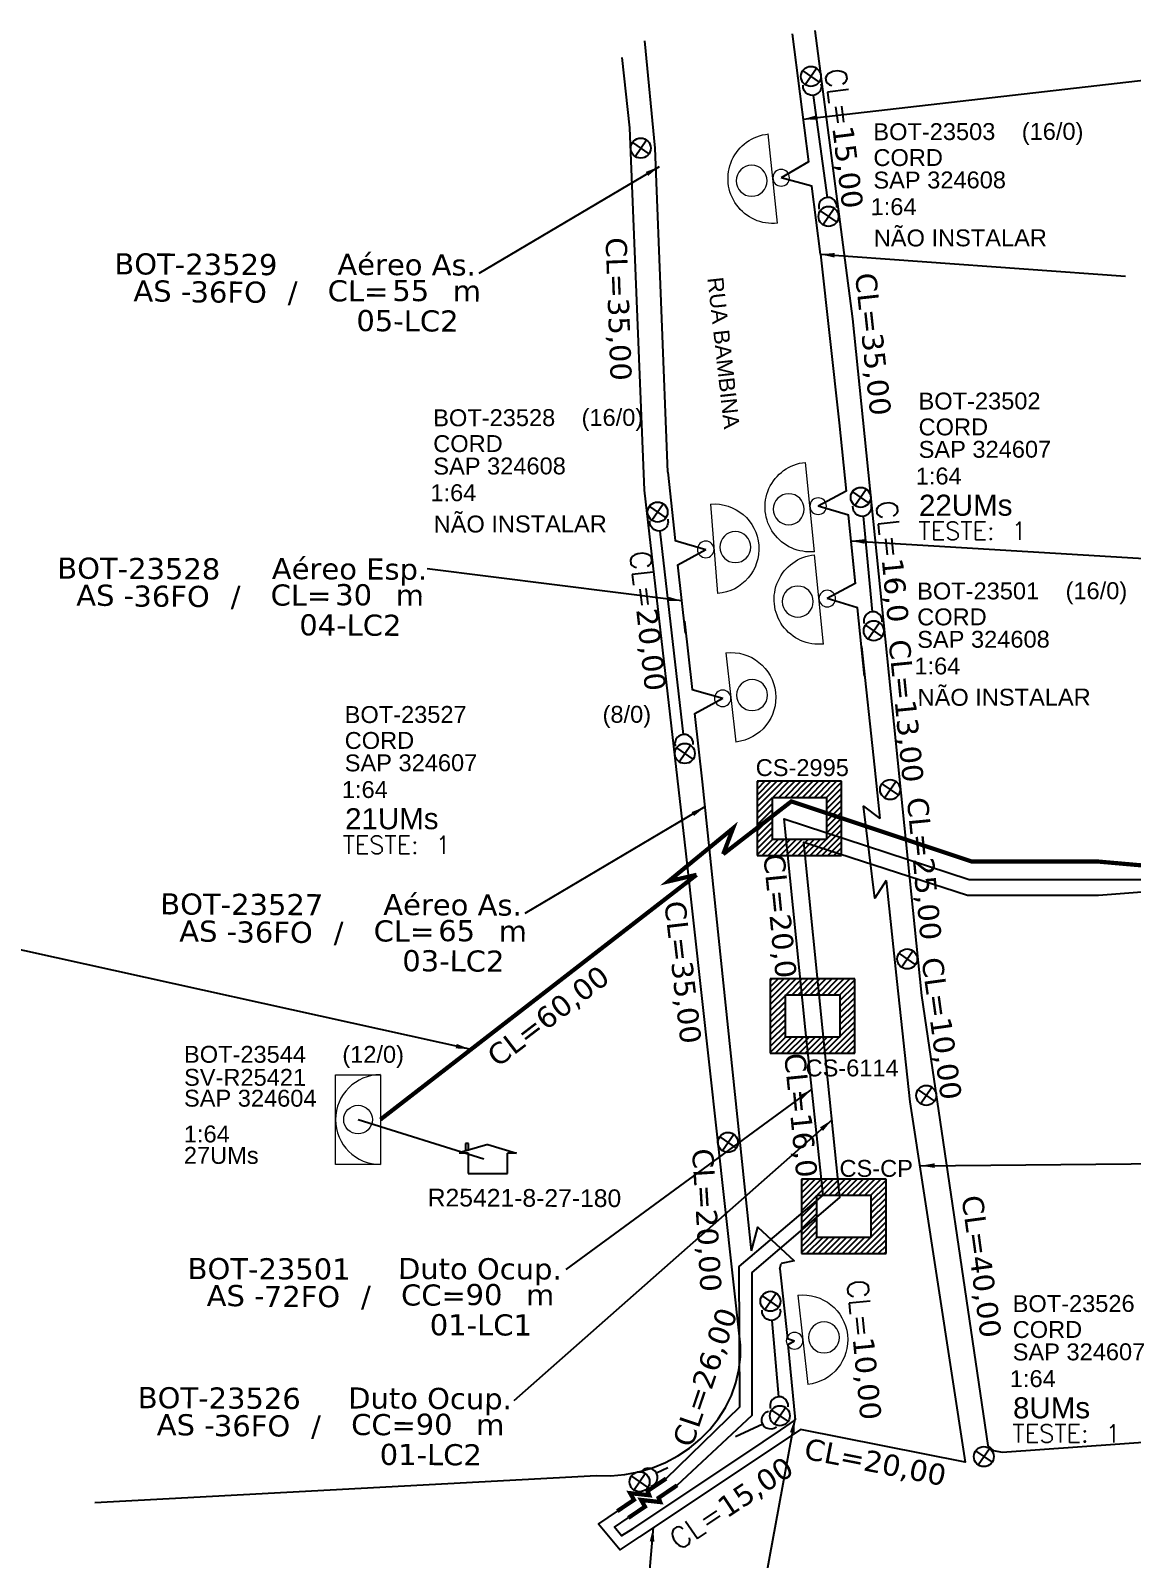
# Model space of a CAD drawing. Extents: x -89 to 749, y 705 to 1299.
# Drawn here: x 55 to 211.4, y 843.2 to 1060.1 of the extents above; entities that cross this region are included whole.
import ezdxf
from ezdxf.enums import TextEntityAlignment as Align

# ---------------------------------------------------------------- set-up
doc = ezdxf.new("R2010")
doc.units = 0
for name, color, linetype in [('10.1-Caixas Subterrâneas', 5, 'Continuous'), ('CAP a instalar', 1, 'Continuous'), ('celulas gpon', 7, 'Continuous'), ('label_cabos', 7, 'Continuous'), ('Postes Existentes NA', 1, 'Continuous'), ('QUADRA', 7, 'Continuous'), ('Subida Lateral', 5, 'Continuous'), ('Surveys Casinhas', 7, 'Continuous'), ('surveys legendas', 7, 'Continuous')]:
    doc.layers.add(name, color=color, linetype=linetype)
for name, color, linetype, lineweight in [("20.0-LEGENDA DOS CDO'S", 1, 'Continuous', 0), ('20.1-CDO_INTERIOR', 1, 'Continuous', 0), ('20.2-CDO_POSTE', 1, 'Continuous', 5), ('20.6-CORDOALHA_SUPORTE', 7, 'Continuous', 25), ('Segmento Logradouro Texto', 7, 'Continuous', 0)]:
    doc.layers.add(name, color=color, linetype=linetype, lineweight=lineweight)
doc.styles.add('ARIAL', font='arial.ttf')
doc.styles.add('DIGICADE', font='arial.ttf')
doc.styles.add('ROMANS', font='romans')
doc.styles.add('siredit', font='verdana.ttf')
doc.linetypes.add('FENCELINE1', pattern='A,0.25,-0.1,[133,ltypeshp.shx,S=0.1,R=0,X=-0.1,Y=0],-0.1,1', length=1.45)
doc.dimstyles.new('CC', dxfattribs={"dimtxt": 1, "dimasz": 2, "dimexe": 0.18, "dimexo": 0.0625, "dimgap": 0.09, "dimtad": 0, "dimdec": 0, "dimrnd": 1, "dimzin": 0, "dimdsep": 46, "dimtxsty": 'siredit', "dimblk": 'NONE', "dimcen": 0, "dimse1": 1, "dimse2": 1, "dimsd1": 1, "dimsd2": 1, "dimclrt": 7, "dimadec": 0, "dimazin": 0, "dimtfac": 1, "dimtdec": 0, "dimtofl": 0, "dimtmove": 0, "dimatfit": 3, "dimfxl": 0, "dimtolj": 1, "dimtzin": 0, "dimarcsym": 0})

# ---------------------------------------------------------------- blocks, each defined once
blk = doc.blocks.new('Inst CORD BENZINAL 4.55MM 3F (sem recursos)')
at = {"layer": '20.6-CORDOALHA_SUPORTE', "color": 0, "lineweight": 0, "style": 'ROMANS'}
blk.add_attdef('LANCE', text='', height=1, dxfattribs=at).set_placement((-0.538, -2.215), align=Align.RIGHT)
at = {"layer": '20.6-CORDOALHA_SUPORTE', "color": 0, "style": 'siredit'}
blk.add_attdef('QTDE', (-0.538, -2.215), '', height=1, rotation=359.69001, dxfattribs=at)
at = {"layer": '20.6-CORDOALHA_SUPORTE', "color": 0, "lineweight": 0, "style": 'ROMANS'}
for tag, p, flags in [('FATOR', (-5.196, -4.442), 3), ('ID_ATIVIDADE', (-5.201, -6.669), 3), ('FID', (-5.201, -8.896), 1)]:
    blk.add_attdef(tag, p, '', height=1, dxfattribs=dict(at, flags=flags))
blk = doc.blocks.new('*X58')
at = {"color": 0, "linetype": 'Continuous'}
for p, q in [((-1.25, 0.34099), (-0.49099, 1.1)), ((-1.25, 0.517767), (-0.667767, 1.1)), ((-1.25, 0.694544), (-0.844544, 1.1)), ((-1.25, 0.87132), (-1.02132, 1.1)), ((-1.25, 1.048097), (-1.198097, 1.1)), ((-0.789214, 0.625), (-0.314214, 1.1)), ((-0.612437, 0.625), (-0.137437, 1.1)), ((-0.43566, 0.625), (0.03934, 1.1)), ((-0.258883, 0.625), (0.216117, 1.1)), ((-0.082107, 0.625), (0.392893, 1.1)), ((0.09467, 0.625), (0.56967, 1.1)), ((0.271447, 0.625), (0.746447, 1.1)), ((0.448223, 0.625), (0.923223, 1.1)), ((0.625, 0.625), (1.1, 1.1)), ((0.801777, 0.625), (1.25, 1.073223)), ((-1.25, 0.164214), (-0.8035, 0.610714)), ((0.8035, 0.449947), (1.25, 0.896447)), ((0.8035, 0.27317), (1.25, 0.71967)), ((0.8035, 0.096393), (1.25, 0.542893)), ((-1.25, -0.012563), (-0.8035, 0.433937)), ((-1.25, -0.18934), (-0.8035, 0.25716)), ((-1.25, -0.366117), (-0.8035, 0.080383)), ((0.8035, -0.080383), (1.25, 0.366117)), ((0.8035, -0.25716), (1.25, 0.18934)), ((0.8035, -0.433937), (1.25, 0.012563)), ((-1.25, -0.542893), (-0.8035, -0.096393)), ((-1.25, -0.71967), (-0.8035, -0.27317)), ((-1.25, -0.896447), (-0.8035, -0.449947)), ((0.49099, -1.1), (1.25, -0.34099)), ((0.8035, -0.610714), (1.25, -0.164214)), ((-1.25, -1.073223), (-0.801777, -0.625)), ((-1.1, -1.1), (-0.625, -0.625)), ((-0.923223, -1.1), (-0.448223, -0.625)), ((-0.746447, -1.1), (-0.271447, -0.625)), ((-0.56967, -1.1), (-0.09467, -0.625)), ((-0.392893, -1.1), (0.082107, -0.625)), ((-0.216117, -1.1), (0.258883, -0.625)), ((-0.03934, -1.1), (0.43566, -0.625)), ((0.137437, -1.1), (0.612437, -0.625)), ((0.314214, -1.1), (0.789214, -0.625)), ((0.667767, -1.1), (1.25, -0.517767)), ((0.844544, -1.1), (1.25, -0.694544)), ((1.02132, -1.1), (1.25, -0.87132)), ((1.198097, -1.1), (1.25, -1.048097))]:
    blk.add_line(p, q, dxfattribs=at)
blk = doc.blocks.new('MANHOLE_MQ')
at = {"color": 0, "linetype": 'Continuous'}
for p, q in [((0.00000623, 0.00000569), (-0.00000627, 0.00000569)), ((-0.00000627, 0.00000569), (-0.00000627, -0.00000531)), ((0.00000623, -0.00000531), (0.00000623, 0.00000569)), ((-0.00000404, 0.00000331), (0.00000399, 0.00000331)), ((-0.00000404, -0.00000294), (-0.00000404, 0.00000331)), ((0.00000399, 0.00000331), (0.00000399, -0.00000294)), ((0.00000399, -0.00000294), (-0.00000404, -0.00000294)), ((0.00000399, -0.00000294), (0.00000399, -0.00000294)), ((-0.00000627, -0.00000531), (0.00000623, -0.00000531))]:
    blk.add_line(p, q, dxfattribs=at)
at = {"color": 0, "linetype": 'Continuous', "xscale": 5e-06, "yscale": 5e-06, "zscale": 1e-05}
blk.add_blockref('*X58', (-0.00000002, 0.00000019), dxfattribs=at)
blk = doc.blocks.new('*U65')
at = {"color": 0}
blk.add_line((2.145, -0.582), (-2.104, -0.684), dxfattribs=at)
for centre, radius in [((-0.004, 0.376), 0.733), ((0.03, -1.026), 0.393)]:
    blk.add_circle(centre, radius, dxfattribs=at)
blk.add_arc((0.02, -0.633), 2.125, 1.37817, 181.37817, dxfattribs=at)
blk = doc.blocks.new('Inst CDOE-8 CAIXA DIST OPT CDOE 48F_8D C_SPL OPTAP')
at = {"layer": "20.0-LEGENDA DOS CDO'S", "color": 0}
for tag, p, style, flags in [('ID_ATIVIDADE', (0.12, 6.472), 'ARIAL', 3), ('FATOR', (7.921, 6.472), 'ARIAL', 1), ('QTDE', (0.235, -0.97), 'DIGICADE', 3)]:
    blk.add_attdef(tag, p, '', height=0.8, rotation=0.11799, dxfattribs=dict(at, style=style, flags=flags))
at = {"layer": "20.0-LEGENDA DOS CDO'S", "color": 0, "style": 'ARIAL'}
for tag, p, height in [('FID', (0.12, 5.248), 0.8), ('CORDOALHA', (0.122, 4.023), 0.8), ('SAP', (0.124, 2.961), 0.8), ('1:XX', (-0.012, 1.7), 0.8), ('UMS', (0.141, 0.217), 1)]:
    blk.add_attdef(tag, p, '', height=height, rotation=0.11799, dxfattribs=at)
blk.add_attdef('FIBRAS_UTILIZADAS', text='', height=0.8, rotation=0.11799, dxfattribs=at).set_placement((13.479, 5.263), align=Align.CENTER)
blk = doc.blocks.new('Teste  FTTH')
at = {"color": 0, "lineweight": 0, "style": 'ROMANS'}
for tag, p in [('TESTE', (-2.302, -0.29)), ('QTDE', (0.212, -0.29))]:
    blk.add_attdef(tag, p, '', height=0.48, dxfattribs=at)
for tag, p, flags in [('FID', (-2.227, -1.253), 1), ('FATOR', (-2.227, -2.028), 3), ('ID_ATIVIDADE', (-2.227, -2.716), 3)]:
    blk.add_attdef(tag, p, '', height=0.48, dxfattribs=dict(at, flags=flags))
blk = doc.blocks.new('CDOE_CT_POSTE')
at = {"layer": "20.0-LEGENDA DOS CDO'S", "color": 0, "style": 'ARIAL'}
for tag, p in [('CDO_N', (0.12, 5.248)), ('CORDOALHA', (0.122, 4.023)), ('SAP', (0.124, 2.961)), ('1:XX', (0.139, 1.231)), ('UMS', (0.141, 0.217))]:
    blk.add_attdef(tag, p, '', height=0.68, rotation=0.11799, dxfattribs=at)
blk.add_attdef('FIBRAS_UTILIZADAS', text='', height=0.68, rotation=0.11799, dxfattribs=at).set_placement((7.829, 5.263), align=Align.CENTER)
blk = doc.blocks.new('Inst CB DT OCUP CFOA-SM-AS-80-TS-72')
at = {"layer": 'label_cabos', "color": 0, "style": 'siredit'}
for tag, flags, p in [('ID_ATIVIDADE', 3, (1.314, 2.672)), ('FATOR', 1, (11.56, 2.551))]:
    blk.add_attdef(tag, text='', height=1, rotation=359.69001, dxfattribs=dict(at, flags=flags)).set_placement(p, align=Align.MIDDLE_CENTER)
for tag, p in [('DESTINO_CABO', (3.131, 1.262)), ('TIPO_CABO', (13.108, 1.245)), ('TIPO_CABO', (1.762, -0.005)), ('CABO', (4.686, -0.052)), ('/', (7.714, -0.052)), ('LANCE', (10.909, 0.002)), ('UND', (15.964, 0.002)), ('FID', (13.148, -1.414))]:
    blk.add_attdef(tag, text='', height=1, rotation=359.69001, dxfattribs=at).set_placement(p, align=Align.MIDDLE_CENTER)
blk.add_attdef('QTDE', (12.429, -0.475), '', height=1, rotation=359.69001, dxfattribs=at)
blk = doc.blocks.new('_None')
blk = doc.blocks.new('Inst CB DT OCUP CFOA-SM-AS-80-TS-36')
at = {"layer": 'label_cabos', "color": 0, "style": 'siredit'}
for tag, flags, p in [('ID_ATIVIDADE', 3, (1.314, 2.672)), ('FATOR', 1, (11.56, 2.551))]:
    blk.add_attdef(tag, text='', height=1, rotation=359.69001, dxfattribs=dict(at, flags=flags)).set_placement(p, align=Align.MIDDLE_CENTER)
for tag, p in [('DESTINO_CABO', (3.131, 1.262)), ('TIPO_CABO', (13.108, 1.245)), ('TIPO_CABO', (1.762, -0.005)), ('CABO', (4.686, -0.052)), ('/', (7.714, -0.052)), ('LANCE', (10.909, 0.002)), ('UND', (15.964, 0.002)), ('FID', (13.148, -1.414))]:
    blk.add_attdef(tag, text='', height=1, rotation=359.69001, dxfattribs=at).set_placement(p, align=Align.MIDDLE_CENTER)
blk.add_attdef('QTDE', (12.429, -0.475), '', height=1, rotation=359.69001, dxfattribs=at)
blk = doc.blocks.new('Inst CB AS CFOA-SM-AS-80-TS-36')
at = {"layer": 'label_cabos', "color": 0, "style": 'siredit'}
for tag, flags, p in [('ID_ATIVIDADE', 3, (1.314, 2.672)), ('FATOR', 1, (11.56, 2.551))]:
    blk.add_attdef(tag, text='', height=1, rotation=359.69001, dxfattribs=dict(at, flags=flags)).set_placement(p, align=Align.MIDDLE_CENTER)
for tag, p in [('DESTINO_CABO', (3.131, 1.262)), ('TIPO_CABO', (13.108, 1.245)), ('TIPO_CABO', (1.762, -0.005)), ('CABO', (4.686, -0.052)), ('/', (7.714, -0.052)), ('LANCE', (10.809, 0.002)), ('UND', (15.964, 0.002)), ('FID', (13.148, -1.414))]:
    blk.add_attdef(tag, text='', height=1, rotation=359.69001, dxfattribs=at).set_placement(p, align=Align.MIDDLE_CENTER)
blk.add_attdef('QTDE', (12.429, -0.475), '', height=1, rotation=359.69001, dxfattribs=at)
blk = doc.blocks.new('Inst CB ESP CFOA-SM-AS-80-TS-36')
at = {"layer": 'label_cabos', "color": 0, "style": 'siredit'}
for tag, flags, p in [('ID_ATIVIDADE', 3, (1.314, 2.672)), ('FATOR', 1, (11.56, 2.551))]:
    blk.add_attdef(tag, text='', height=1, rotation=359.69001, dxfattribs=dict(at, flags=flags)).set_placement(p, align=Align.MIDDLE_CENTER)
for tag, p in [('DESTINO_CABO', (3.131, 1.262)), ('TIPO_CABO', (13.108, 1.245)), ('TIPO_CABO', (1.762, -0.005)), ('CABO', (4.686, -0.052)), ('/', (7.714, -0.052)), ('LANCE', (10.809, 0.002)), ('UND', (15.964, 0.002)), ('FID', (13.148, -1.414))]:
    blk.add_attdef(tag, text='', height=1, rotation=359.69001, dxfattribs=at).set_placement(p, align=Align.MIDDLE_CENTER)
blk.add_attdef('QTDE', (12.429, -0.475), '', height=1, rotation=359.69001, dxfattribs=at)

msp = doc.modelspace()

# ---------------------------------------------------------------- linework, layer by layer
at = {"color": 4}
for points in [[(64.18, 851.13), (135.42, 854.94), (137.44, 854.92), (139.46, 855.1), (141.45, 855.49), (143.37, 856.06), (145.22, 856.82), (146.99, 857.75), (148.64, 858.85), (150.16, 860.1), (151.52, 861.48), (152.71, 863), (153.74, 864.61), (154.58, 866.33), (155.21, 868.13), (155.65, 869.96), (155.86, 871.81), (155.88, 873.46), (148.15, 943.22), (142.22, 994.86), (140.13, 1046.31), (139.05, 1056.28)], [(101.55, 905.49), (119.4, 899.91)]]:
    msp.add_lwpolyline(points, dxfattribs=at)
at = {"layer": '20.1-CDO_INTERIOR', "color": 1, "lineweight": 18}
msp.add_lwpolyline([(98.37, 899.11), (98.36, 911.86), (104.74, 911.86), (104.74, 899.11)], close=True, dxfattribs=at)
msp.add_circle((101.55, 905.49), 2.04, dxfattribs=at)
msp.add_arc((104.74, 905.49), 6.38, 90.0276, 270.0276, dxfattribs=at)
at = {"layer": '20.6-CORDOALHA_SUPORTE'}
for points in [[(167.3, 1052.56, -1.231752), (164.77, 1052.34)], [(169.56, 1034.96, 1.231752), (167.03, 1034.75)], [(174.37, 992.8, -1.231752), (171.84, 992.58)], [(145.53, 990.71, -1.231752), (143, 990.5)], [(175.98, 976.15, 1.231752), (173.45, 975.93)], [(149.14, 958.72, 1.231752), (146.61, 958.51)], [(161.48, 878.64, -1.231752), (158.95, 878.43)], [(162.65, 864.69, 1.231752), (160.12, 864.48)], [(161, 861.83, -1.231752), (159.83, 864.09)], [(143.15, 853.45, 1.231752), (141.99, 855.7)]]:
    msp.add_lwpolyline(points, format="xyb", dxfattribs=at)
for points in [[(166.17, 1050.89), (168.16, 1036.41)], [(173.3, 991.14), (174.58, 977.6)], [(144.4, 989.05), (147.75, 960.17)], [(160.34, 876.98), (161.25, 866.14)], [(159.02, 862.24), (155.18, 860.47)], [(145.56, 856.03), (143.96, 855.29)]]:
    msp.add_lwpolyline(points, dxfattribs=at)
at = {"layer": 'CAP a instalar', "color": 7, "linetype": 'FENCELINE1', "ltscale": 6}
for points in [[(145.54, 997.4), (143.73, 1043.41), (142.29, 1058.62)], [(163.23, 1059.65), (164.29, 1051.13)], [(164.29, 1051.13), (165.54, 1041.45), (161.64, 1039.2)], [(167.24, 1028.34), (165.98, 1038.02), (161.64, 1039.2)], [(167.24, 1028.34), (169.87, 1004.43)], [(169.87, 1004.43), (170.87, 994.72), (166.91, 992.58)], [(145.54, 997.4), (146.61, 987.69), (150.93, 986.43)], [(172.21, 981.57), (171.22, 991.28), (166.91, 992.58)], [(171.16, 991.31), (172.15, 981.6), (168.19, 979.46)], [(148.07, 974.56), (146.99, 984.26), (150.93, 986.43)], [(173.49, 968.45), (172.5, 978.16), (168.19, 979.46)], [(147.94, 976.26), (149.02, 966.55), (153.34, 965.3)], [(173.06, 972.66), (174.89, 955.5), (175.65, 948.24)], [(150.47, 953.42), (149.4, 963.12), (153.34, 965.3)], [(157.45, 886.85), (150.47, 953.42)], [(176.58, 939.41), (174.95, 936.91), (173.36, 950), (175.65, 948.24)], [(176.58, 939.41), (178.07, 925.1), (179.94, 908.01), (179.94, 908.01)], [(179.94, 908.01), (187.79, 856.86), (164.39, 861.47), (141.46, 846.2)], [(157.45, 886.85), (158.32, 890.23), (163.47, 885.45), (161.65, 885.06)], [(161.47, 884.31), (161.65, 885.06)], [(161.47, 884.31), (162.56, 874.39), (163.54, 874.09)], [(163.7, 862.84), (162.65, 873.58), (163.54, 874.09)], [(140.59, 847.41), (159.11, 859.75), (161.53, 861.4), (163.7, 862.84)], [(138.37, 849.9), (135.7, 848.12), (138.78, 844.41), (141.46, 846.2)], [(140.59, 847.41), (138.97, 846.38), (137.98, 847.64), (139.93, 848.94)]]:
    msp.add_lwpolyline(points, dxfattribs=at)
at = {"layer": 'CAP a instalar', "color": 1, "linetype": 'FENCELINE1', "ltscale": 5, "const_width": 0.6}
for points in [[(235.62, 939.58), (206.7, 942.12), (188.75, 942.12), (163.09, 950.66), (153.41, 943.17)], [(149.63, 940.24), (145.63, 939.31), (154.82, 946.86), (153.41, 943.17)], [(149.63, 940.24), (104.72, 905.49)]]:
    msp.add_lwpolyline(points, dxfattribs=at)
at = {"layer": 'CAP a instalar', "color": 7, "ltscale": 6}
for points in [[(145.31, 854.53), (155.76, 864.72), (155.69, 884.62), (167.6, 894.75), (165.09, 918.23), (162.06, 948.18), (188.36, 939.58), (206.7, 939.58), (235.62, 939.58)], [(146.87, 853.57), (157.55, 863.51), (157.54, 883.8), (169.96, 894.45), (167.58, 918.07), (164.88, 944.86), (188.09, 937.35), (206.7, 937.35), (235.62, 939.58)]]:
    msp.add_lwpolyline(points, dxfattribs=at)
at = {"layer": 'Postes Existentes NA', "color": 10}
for points in [[(164.7, 1054.39), (167.04, 1052.78)], [(165.07, 1052.42), (166.67, 1054.76)], [(140.53, 1044.22), (142.87, 1042.61)], [(140.89, 1042.24), (142.5, 1044.58)], [(167.57, 1032.54), (169.17, 1034.88)], [(167.2, 1034.51), (169.54, 1032.9)], [(171.77, 994.63), (174.1, 993.02)], [(172.13, 992.66), (173.74, 995)], [(142.93, 992.55), (145.26, 990.94)], [(143.29, 990.58), (144.9, 992.91)], [(173.62, 975.7), (175.96, 974.09)], [(173.98, 973.73), (175.59, 976.06)], [(146.79, 958.27), (149.12, 956.66)], [(147.15, 956.3), (148.76, 958.63)], [(175.96, 953.14), (178.29, 951.53)], [(176.32, 951.17), (177.93, 953.5)], [(178.39, 929.09), (180.72, 927.48)], [(178.75, 927.12), (180.36, 929.45)], [(181.08, 909.72), (183.42, 908.11)], [(181.45, 907.75), (183.05, 910.08)], [(152.93, 903.05), (155.26, 901.44)], [(153.29, 901.08), (154.9, 903.42)], [(159.31, 878.52), (160.92, 880.85)], [(158.95, 880.49), (161.28, 878.88)], [(160.29, 864.24), (162.63, 862.63)], [(160.66, 862.27), (162.26, 864.61)], [(189.26, 858.44), (191.6, 856.83)], [(189.62, 856.47), (191.23, 858.81)], [(140.37, 854.87), (142.71, 853.26)], [(140.74, 852.9), (142.35, 855.23)]]:
    msp.add_lwpolyline(points, dxfattribs=at)
for centre in [(165.87, 1053.59), (141.7, 1043.41), (168.37, 1033.71), (172.94, 993.83), (144.1, 991.74), (174.79, 974.89), (147.96, 957.47), (177.12, 952.34), (179.55, 928.29), (182.25, 908.92), (154.09, 902.25), (160.12, 879.69), (161.46, 863.44), (190.43, 857.64), (141.54, 854.07)]:
    msp.add_circle(centre, 1.42, dxfattribs=at)
at = {"layer": 'QUADRA', "color": 4}
for points in [[(166.45, 1060.1), (171.76, 1019.16), (181.57, 923.12), (191, 859.23), (191.82, 858.51), (193.03, 858.28), (248.51, 862.22)], [(166.45, 1060.1), (171.76, 1019.16), (181.57, 923.12), (191, 859.23), (191.82, 858.51), (193.03, 858.28), (248.51, 862.22)], [(64.18, 851.13), (135.42, 854.94), (137.44, 854.92), (139.46, 855.1), (141.45, 855.49), (143.37, 856.06), (145.22, 856.82), (146.99, 857.75), (148.64, 858.85), (150.16, 860.1), (151.52, 861.48), (152.71, 863), (153.74, 864.61), (154.58, 866.33), (155.21, 868.13), (155.65, 869.96), (155.86, 871.81), (155.88, 873.46), (148.15, 943.22), (142.22, 994.86), (140.13, 1046.31), (139.05, 1056.28)]]:
    msp.add_lwpolyline(points, dxfattribs=at)
at = {"layer": 'Subida Lateral', "color": 5, "const_width": 0.6}
for points in [[(138.37, 849.9), (140.74, 851.5), (140.2, 852.45), (142.91, 852.16), (142.68, 852.76), (145.31, 854.53)], [(139.93, 848.94), (142.3, 850.53), (141.76, 851.49), (144.47, 851.19), (144.24, 851.79), (146.87, 853.57)]]:
    msp.add_lwpolyline(points, dxfattribs=at)
at = {"layer": 'Surveys Casinhas'}
for p, q in [((119.98, 901.93), (115.91, 900.75)), ((115.91, 900.75), (117.19, 900.75)), ((116.83, 902.11), (116.82, 901.03)), ((117.25, 902.11), (116.83, 902.11)), ((117.19, 900.75), (117.18, 897.83)), ((117.25, 901.16), (117.25, 902.11)), ((119.98, 901.93), (124.05, 900.73)), ((122.76, 897.82), (122.77, 900.72)), ((124.05, 900.73), (122.77, 900.73)), ((117.18, 897.83), (122.76, 897.82))]:
    msp.add_line(p, q, dxfattribs=at)

# ---------------------------------------------------------------- block references
at = {"layer": '10.1-Caixas Subterrâneas', "color": 30, "xscale": 959362.6629334746, "yscale": 959362.6629334746, "zscale": 959362.6629334746}
for p, rotation in [((164.22, 948.42), 180.0000000000625), ((166.08, 920.36), 180.0000000000625), ((170.52, 891.93), 180.0000000000624)]:
    msp.add_blockref('MANHOLE_MQ', p, dxfattribs=dict(at, rotation=rotation))
at = {"layer": "20.0-LEGENDA DOS CDO'S", "color": 252}
ref = msp.add_blockref('CDOE_CT_POSTE', (174.38, 1028.79), dxfattribs=dict(at, xscale=3, yscale=3, zscale=3))
ref.add_attrib('CDO_N', 'BOT-23503', (174.74, 1044.53), dxfattribs={"color": 0, "height": 2.4, "rotation": 0.118, "style": 'ARIAL'})
ref.add_attrib('CORDOALHA', 'CORD', (174.75, 1040.86), dxfattribs={"color": 0, "height": 2.4, "rotation": 0.118, "style": 'ARIAL'})
ref.add_attrib('SAP', 'SAP 324608', (174.75, 1037.67), dxfattribs={"color": 0, "height": 2.4, "rotation": 0.118, "style": 'ARIAL'})
ref.add_attrib('1:XX', '1:64', (174.35, 1033.89), dxfattribs={"color": 0, "height": 2.4, "rotation": 0.118, "style": 'ARIAL'})
ref.add_attrib('UMS', 'NÃO INSTALAR', (174.8, 1029.44), dxfattribs={"color": 0, "height": 2.4, "rotation": 0.118, "style": 'ARIAL'})
ref.add_attrib('FIBRAS_UTILIZADAS', '     (16/0)', dxfattribs={"color": 0, "height": 2.4, "rotation": 0.118, "style": 'ARIAL'}).set_placement((197.87, 1044.58), align=Align.CENTER)
at = {"layer": "20.0-LEGENDA DOS CDO'S", "color": 7, "lineweight": 0, "xscale": 3, "yscale": 3, "zscale": 3}
for p, values in [((180.8, 990.55), {'FID': 'BOT-23502', 'CORDOALHA': 'CORD', 'SAP': 'SAP 324607', '1:XX': '1:64', 'UMS': '22UMs', 'FIBRAS_UTILIZADAS': '(8/0)'}), ((99.29, 946.04), {'FID': 'BOT-23527', 'CORDOALHA': 'CORD', 'SAP': 'SAP 324607', '1:XX': '1:64', 'UMS': '21UMs', 'FIBRAS_UTILIZADAS': '(8/0)'}), ((194.16, 862.41), {'FID': 'BOT-23526', 'CORDOALHA': 'CORD', 'SAP': 'SAP 324607', '1:XX': '1:64', 'UMS': '8UMs', 'FIBRAS_UTILIZADAS': '(8/0)'})]:
    msp.add_blockref('Inst CDOE-8 CAIXA DIST OPT CDOE 48F_8D C_SPL OPTAP', p, dxfattribs=at).add_auto_attribs(values)
at = {"layer": "20.0-LEGENDA DOS CDO'S", "color": 252}
ref = msp.add_blockref('CDOE_CT_POSTE', (111.87, 988.18), dxfattribs=dict(at, xscale=3, yscale=3, zscale=3))
ref.add_attrib('CDO_N', 'BOT-23528', (112.23, 1003.92), dxfattribs={"color": 0, "height": 2.4, "rotation": 0.118, "style": 'ARIAL'})
ref.add_attrib('CORDOALHA', 'CORD', (112.23, 1000.25), dxfattribs={"color": 0, "height": 2.4, "rotation": 0.118, "style": 'ARIAL'})
ref.add_attrib('SAP', 'SAP 324608', (112.24, 997.06), dxfattribs={"color": 0, "height": 2.4, "rotation": 0.118, "style": 'ARIAL'})
ref.add_attrib('1:XX', '1:64', (111.83, 993.28), dxfattribs={"color": 0, "height": 2.4, "rotation": 0.118, "style": 'ARIAL'})
ref.add_attrib('UMS', 'NÃO INSTALAR', (112.29, 988.83), dxfattribs={"color": 0, "height": 2.4, "rotation": 0.118, "style": 'ARIAL'})
ref.add_attrib('FIBRAS_UTILIZADAS', '     (16/0)', dxfattribs={"color": 0, "height": 2.4, "rotation": 0.118, "style": 'ARIAL'}).set_placement((135.35, 1003.97), align=Align.CENTER)
at = {"layer": "20.0-LEGENDA DOS CDO'S", "color": 7, "lineweight": 0, "xscale": 5.251499999999998, "yscale": 5.251499999999998, "zscale": 5.251499999999998, "rotation": 3.126797674059998e-05}
for p in [(193.25, 989.34), (111.45, 944.76), (206.6, 861.19)]:
    msp.add_blockref('Teste  FTTH', p, dxfattribs=at).add_auto_attribs({'TESTE': 'TESTE:', 'QTDE': '1'})
at = {"layer": "20.0-LEGENDA DOS CDO'S", "color": 252}
ref = msp.add_blockref('CDOE_CT_POSTE', (180.6, 963.58), dxfattribs=dict(at, xscale=3, yscale=3, zscale=3))
ref.add_attrib('CDO_N', 'BOT-23501', (180.96, 979.32), dxfattribs={"color": 0, "height": 2.4, "rotation": 0.118, "style": 'ARIAL'})
ref.add_attrib('CORDOALHA', 'CORD', (180.97, 975.65), dxfattribs={"color": 0, "height": 2.4, "rotation": 0.118, "style": 'ARIAL'})
ref.add_attrib('SAP', 'SAP 324608', (180.97, 972.46), dxfattribs={"color": 0, "height": 2.4, "rotation": 0.118, "style": 'ARIAL'})
ref.add_attrib('1:XX', '1:64', (180.57, 968.68), dxfattribs={"color": 0, "height": 2.4, "rotation": 0.118, "style": 'ARIAL'})
ref.add_attrib('UMS', 'NÃO INSTALAR', (181.02, 964.23), dxfattribs={"color": 0, "height": 2.4, "rotation": 0.118, "style": 'ARIAL'})
ref.add_attrib('FIBRAS_UTILIZADAS', '     (16/0)', dxfattribs={"color": 0, "height": 2.4, "rotation": 0.118, "style": 'ARIAL'}).set_placement((204.09, 979.37), align=Align.CENTER)
at = {"layer": '20.2-CDO_POSTE', "color": 8, "yscale": 3, "zscale": 3}
for p, xscale, rotation in [((158.58, 1038.9), -3, 97.21387081247464), ((154.01, 986.66), -2.999999999999996, 275.8703583839682), ((165.13, 979.16), -3, 97.21387081247464)]:
    msp.add_blockref('*U65', p, dxfattribs=dict(at, xscale=xscale, rotation=rotation))
at = {"layer": '20.2-CDO_POSTE', "color": 7, "xscale": -3, "zscale": 3}
for p, yscale, rotation in [((163.84, 992.28), 2.999999999999999, 97.21387081247101), ((156.4, 965.62), 3, 277.7019938570469), ((166.61, 874.42), 3, 277.7019938570469)]:
    msp.add_blockref('*U65', p, dxfattribs=dict(at, yscale=yscale, rotation=rotation))
at = {"layer": '20.6-CORDOALHA_SUPORTE', "color": 0, "lineweight": 0}
ref = msp.add_blockref('Inst CORD BENZINAL 4.55MM 3F (sem recursos)', (3113.24, 1501.65), dxfattribs=dict(at, xscale=2.999999999999999, yscale=3, zscale=3, rotation=277.5246870610926))
ref.add_attrib('QTDE', '15,00', (168.89, 1046.36), dxfattribs={"color": 0, "height": 3, "rotation": 277.2147, "style": 'siredit'})
ref.add_attrib('LANCE', 'CL=', dxfattribs={"color": 0, "lineweight": 0, "height": 3, "rotation": 277.5247, "style": 'ROMANS'}).set_placement((168.89, 1046.36), align=Align.RIGHT)
ref = msp.add_blockref('Inst CORD BENZINAL 4.55MM 3F (sem recursos)', (3131.94, 1356.98), dxfattribs=dict(at, xscale=2.999999999999999, yscale=3, zscale=3, rotation=275.8848410858103))
ref.add_attrib('QTDE', '16,0', (175.92, 985.05), dxfattribs={"color": 0, "height": 3, "rotation": 275.5748, "style": 'siredit'})
ref.add_attrib('LANCE', 'CL=', dxfattribs={"color": 0, "lineweight": 0, "height": 3, "rotation": 275.8848, "style": 'ROMANS'}).set_placement((175.92, 985.05), align=Align.RIGHT)
ref = msp.add_blockref('Inst CORD BENZINAL 4.55MM 3F (sem recursos)', (3084.15, 1387.3), dxfattribs=dict(at, xscale=2.999999999999999, yscale=3, zscale=3, rotation=276.6176313568142))
ref.add_attrib('QTDE', '20,00', (141.05, 977.9), dxfattribs={"color": 0, "height": 3, "rotation": 276.3076, "style": 'siredit'})
ref.add_attrib('LANCE', 'CL=', dxfattribs={"color": 0, "lineweight": 0, "height": 3, "rotation": 276.6176, "style": 'ROMANS'}).set_placement((141.05, 977.9), align=Align.RIGHT)
ref = msp.add_blockref('Inst CORD BENZINAL 4.55MM 3F (sem recursos)', (3123.96, 1246.23), dxfattribs=dict(at, xscale=2.999999999999999, yscale=3, zscale=3, rotation=275.8848410858103))
ref.add_attrib('QTDE', '10,00', (171.8, 874.43), dxfattribs={"color": 0, "height": 3, "rotation": 275.5748, "style": 'siredit'})
ref.add_attrib('LANCE', 'CL=', dxfattribs={"color": 0, "lineweight": 0, "height": 3, "rotation": 275.8848, "style": 'ROMANS'}).set_placement((171.8, 874.43), align=Align.RIGHT)
ref = msp.add_blockref('Inst CORD BENZINAL 4.55MM 3F (sem recursos)', (-1559.02, 3271.01), dxfattribs=dict(at, xscale=2.999999999999999, yscale=2.999999999999999, zscale=2.999999999999999, rotation=33.98350238591077))
ref.add_attrib('QTDE', '15,00', (153.91, 848.81), dxfattribs={"color": 0, "height": 3, "rotation": 33.6735, "style": 'siredit'})
ref.add_attrib('LANCE', 'CL=', dxfattribs={"color": 0, "lineweight": 0, "height": 3, "rotation": 33.9835, "style": 'ROMANS'}).set_placement((153.91, 848.81), align=Align.RIGHT)
at = {"layer": 'label_cabos', "color": 0, "lineweight": 0}
ref = msp.add_blockref('Inst CB AS CFOA-SM-AS-80-TS-36', (69.12, 1023.14), dxfattribs=dict(at, xscale=3, yscale=3, zscale=3))
ref.add_attrib('DESTINO_CABO', 'BOT-23529', dxfattribs={"color": 0, "height": 3, "rotation": 359.69, "style": 'siredit'}).set_placement((78.52, 1026.93), align=Align.MIDDLE_CENTER)
ref.add_attrib('TIPO_CABO', 'Aéreo As.', dxfattribs={"color": 0, "height": 3, "rotation": 359.69, "style": 'siredit'}).set_placement((108.45, 1026.87), align=Align.MIDDLE_CENTER)
ref.add_attrib('CABO', '36FO', dxfattribs={"color": 0, "height": 3, "rotation": 359.69, "style": 'siredit'}).set_placement((83.18, 1022.98), align=Align.MIDDLE_CENTER)
ref.add_attrib('/', '/', dxfattribs={"color": 0, "height": 3, "rotation": 359.69, "style": 'siredit'}).set_placement((92.26, 1022.98), align=Align.MIDDLE_CENTER)
ref.add_attrib('TIPO_CABO', 'AS - ', dxfattribs={"color": 0, "height": 3, "rotation": 359.69, "style": 'siredit'}).set_placement((74.41, 1023.12), align=Align.MIDDLE_CENTER)
ref.add_attrib('FID', '05-LC2', dxfattribs={"color": 0, "height": 3, "rotation": 359.69, "style": 'siredit'}).set_placement((108.57, 1018.9), align=Align.MIDDLE_CENTER)
ref.add_attrib('LANCE', 'CL=', dxfattribs={"color": 0, "height": 3, "rotation": 359.69, "style": 'siredit'}).set_placement((101.55, 1023.14), align=Align.MIDDLE_CENTER)
ref.add_attrib('QTDE', '55', (106.41, 1021.71), dxfattribs={"color": 0, "height": 3, "rotation": 359.69, "style": 'siredit'})
ref.add_attrib('UND', 'm', dxfattribs={"color": 0, "height": 3, "rotation": 359.69, "style": 'siredit'}).set_placement((117.01, 1023.14), align=Align.MIDDLE_CENTER)
ref = msp.add_blockref('Inst CB ESP CFOA-SM-AS-80-TS-36', (61.02, 979.94), dxfattribs=dict(at, xscale=3, yscale=3, zscale=3))
ref.add_attrib('DESTINO_CABO', 'BOT-23528', dxfattribs={"color": 0, "height": 3, "rotation": 359.69, "style": 'siredit'}).set_placement((70.41, 983.73), align=Align.MIDDLE_CENTER)
ref.add_attrib('TIPO_CABO', 'Aéreo Esp.', dxfattribs={"color": 0, "height": 3, "rotation": 359.69, "style": 'siredit'}).set_placement((100.34, 983.68), align=Align.MIDDLE_CENTER)
ref.add_attrib('CABO', '36FO', dxfattribs={"color": 0, "height": 3, "rotation": 359.69, "style": 'siredit'}).set_placement((75.07, 979.79), align=Align.MIDDLE_CENTER)
ref.add_attrib('/', '/', dxfattribs={"color": 0, "height": 3, "rotation": 359.69, "style": 'siredit'}).set_placement((84.16, 979.79), align=Align.MIDDLE_CENTER)
ref.add_attrib('TIPO_CABO', 'AS - ', dxfattribs={"color": 0, "height": 3, "rotation": 359.69, "style": 'siredit'}).set_placement((66.3, 979.93), align=Align.MIDDLE_CENTER)
ref.add_attrib('FID', '04-LC2', dxfattribs={"color": 0, "height": 3, "rotation": 359.69, "style": 'siredit'}).set_placement((100.46, 975.7), align=Align.MIDDLE_CENTER)
ref.add_attrib('LANCE', 'CL=', dxfattribs={"color": 0, "height": 3, "rotation": 359.69, "style": 'siredit'}).set_placement((93.44, 979.95), align=Align.MIDDLE_CENTER)
ref.add_attrib('QTDE', '30', (98.3, 978.52), dxfattribs={"color": 0, "height": 3, "rotation": 359.69, "style": 'siredit'})
ref.add_attrib('UND', 'm', dxfattribs={"color": 0, "height": 3, "rotation": 359.69, "style": 'siredit'}).set_placement((108.91, 979.95), align=Align.MIDDLE_CENTER)
ref = msp.add_blockref('Inst CB AS CFOA-SM-AS-80-TS-36', (75.65, 932.26), dxfattribs=dict(at, xscale=3, yscale=3, zscale=3))
ref.add_attrib('DESTINO_CABO', 'BOT-23527', dxfattribs={"color": 0, "height": 3, "rotation": 359.69, "style": 'siredit'}).set_placement((85.04, 936.05), align=Align.MIDDLE_CENTER)
ref.add_attrib('TIPO_CABO', 'Aéreo As.', dxfattribs={"color": 0, "height": 3, "rotation": 359.69, "style": 'siredit'}).set_placement((114.97, 935.99), align=Align.MIDDLE_CENTER)
ref.add_attrib('CABO', '36FO', dxfattribs={"color": 0, "height": 3, "rotation": 359.69, "style": 'siredit'}).set_placement((89.7, 932.1), align=Align.MIDDLE_CENTER)
ref.add_attrib('/', '/', dxfattribs={"color": 0, "height": 3, "rotation": 359.69, "style": 'siredit'}).set_placement((98.79, 932.1), align=Align.MIDDLE_CENTER)
ref.add_attrib('TIPO_CABO', 'AS - ', dxfattribs={"color": 0, "height": 3, "rotation": 359.69, "style": 'siredit'}).set_placement((80.93, 932.24), align=Align.MIDDLE_CENTER)
ref.add_attrib('FID', '03-LC2', dxfattribs={"color": 0, "height": 3, "rotation": 359.69, "style": 'siredit'}).set_placement((115.09, 928.02), align=Align.MIDDLE_CENTER)
ref.add_attrib('LANCE', 'CL=', dxfattribs={"color": 0, "height": 3, "rotation": 359.69, "style": 'siredit'}).set_placement((108.07, 932.26), align=Align.MIDDLE_CENTER)
ref.add_attrib('QTDE', '65', (112.93, 930.83), dxfattribs={"color": 0, "height": 3, "rotation": 359.69, "style": 'siredit'})
ref.add_attrib('UND', 'm', dxfattribs={"color": 0, "height": 3, "rotation": 359.69, "style": 'siredit'}).set_placement((123.54, 932.26), align=Align.MIDDLE_CENTER)
at = {"layer": 'label_cabos'}
ref = msp.add_blockref('Inst CB DT OCUP CFOA-SM-AS-80-TS-72', (79.53, 880.5), dxfattribs=dict(at, xscale=3, yscale=3.000000000000001, zscale=3.000000000000001, rotation=0.1315642785740556))
ref.add_attrib('DESTINO_CABO', 'BOT-23501', dxfattribs={"color": 0, "height": 3, "rotation": 359.8216, "style": 'siredit'}).set_placement((88.92, 884.31), align=Align.MIDDLE_CENTER)
ref.add_attrib('CABO', '72FO', dxfattribs={"color": 0, "height": 3, "rotation": 359.8216, "style": 'siredit'}).set_placement((93.59, 880.37), align=Align.MIDDLE_CENTER)
ref.add_attrib('TIPO_CABO', 'Duto Ocup.', dxfattribs={"color": 0, "height": 3, "rotation": 359.8216, "style": 'siredit'}).set_placement((118.85, 884.32), align=Align.MIDDLE_CENTER)
ref.add_attrib('/', '/', dxfattribs={"color": 0, "height": 3, "rotation": 359.8216, "style": 'siredit'}).set_placement((102.67, 880.4), align=Align.MIDDLE_CENTER)
ref.add_attrib('TIPO_CABO', 'AS - ', dxfattribs={"color": 0, "height": 3, "rotation": 359.8216, "style": 'siredit'}).set_placement((84.82, 880.5), align=Align.MIDDLE_CENTER)
ref.add_attrib('FID', '01-LC1', dxfattribs={"color": 0, "height": 3, "rotation": 359.8216, "style": 'siredit'}).set_placement((118.99, 876.35), align=Align.MIDDLE_CENTER)
ref.add_attrib('LANCE', 'CC=', dxfattribs={"color": 0, "height": 3, "rotation": 359.8216, "style": 'siredit'}).set_placement((112.26, 880.58), align=Align.MIDDLE_CENTER)
ref.add_attrib('QTDE', '90', (116.82, 879.16), dxfattribs={"color": 0, "height": 3, "rotation": 359.8216, "style": 'siredit'})
ref.add_attrib('UND', 'm', dxfattribs={"color": 0, "height": 3, "rotation": 359.8216, "style": 'siredit'}).set_placement((127.42, 880.61), align=Align.MIDDLE_CENTER)
at = {"layer": 'label_cabos', "color": 0, "lineweight": 0}
ref = msp.add_blockref('Inst CB DT OCUP CFOA-SM-AS-80-TS-36', (72.44, 862.17), dxfattribs=dict(at, xscale=3, yscale=3, zscale=3))
ref.add_attrib('DESTINO_CABO', 'BOT-23526', dxfattribs={"color": 0, "height": 3, "rotation": 359.69, "style": 'siredit'}).set_placement((81.84, 865.96), align=Align.MIDDLE_CENTER)
ref.add_attrib('CABO', '36FO', dxfattribs={"color": 0, "height": 3, "rotation": 359.69, "style": 'siredit'}).set_placement((86.5, 862.02), align=Align.MIDDLE_CENTER)
ref.add_attrib('TIPO_CABO', 'Duto Ocup.', dxfattribs={"color": 0, "height": 3, "rotation": 359.69, "style": 'siredit'}).set_placement((111.77, 865.91), align=Align.MIDDLE_CENTER)
ref.add_attrib('/', '/', dxfattribs={"color": 0, "height": 3, "rotation": 359.69, "style": 'siredit'}).set_placement((95.58, 862.02), align=Align.MIDDLE_CENTER)
ref.add_attrib('TIPO_CABO', 'AS - ', dxfattribs={"color": 0, "height": 3, "rotation": 359.69, "style": 'siredit'}).set_placement((77.73, 862.16), align=Align.MIDDLE_CENTER)
ref.add_attrib('FID', '01-LC2', dxfattribs={"color": 0, "height": 3, "rotation": 359.69, "style": 'siredit'}).set_placement((111.88, 857.93), align=Align.MIDDLE_CENTER)
ref.add_attrib('LANCE', 'CC=', dxfattribs={"color": 0, "height": 3, "rotation": 359.69, "style": 'siredit'}).set_placement((105.17, 862.18), align=Align.MIDDLE_CENTER)
ref.add_attrib('QTDE', '90', (109.73, 860.75), dxfattribs={"color": 0, "height": 3, "rotation": 359.69, "style": 'siredit'})
ref.add_attrib('UND', 'm', dxfattribs={"color": 0, "height": 3, "rotation": 359.69, "style": 'siredit'}).set_placement((120.33, 862.18), align=Align.MIDDLE_CENTER)

# ---------------------------------------------------------------- texts
at = {"layer": '10.1-Caixas Subterrâneas', "color": 30, "style": 'ARIAL'}
for s, p in [('CS-2995', (158.03, 954.26)), ('CS-6114', (165.11, 911.62)), ('CS-CP', (169.93, 897.36))]:
    msp.add_text(s, height=2.4, dxfattribs=at).set_placement(p)
at = {"layer": "20.0-LEGENDA DOS CDO'S", "color": 1, "style": 'ARIAL'}
for s, p in [('BOT-23544', (76.83, 913.56)), ('SV-R25421', (76.84, 910.29)), ('SAP 324604', (76.83, 907.33)), ('1:64', (76.81, 902.25)), ('27UMs', (76.81, 899.21))]:
    msp.add_text(s, height=2.4, rotation=359.9724, dxfattribs=at).set_placement(p)
msp.add_text('        (12/0)', height=2.4, rotation=359.9724, dxfattribs=at).set_placement((99.97, 913.55), align=Align.CENTER)
at = {"layer": 'celulas gpon', "style": 'siredit'}
for s, rotation, p in [('CL=35,00', 272.0783, (136.7, 1030.7)), ('CL=35,00', 276.2042, (172.13, 1025.55)), ('CL=13,00', 275.73, (176.9, 973.51)), ('CL=25,00', 275.5814, (179.49, 951.12)), ('CL=20,0', 275.7722, (159.11, 943.11)), ('CL=35,00', 276.6047, (145.04, 936.36)), ('CL=60,00', 37.4869, (121.37, 912.81)), ('CL=10,00', 277.8942, (181.57, 928.32)), ('CL=16,0', 275.7722, (162.06, 914.8)), ('CL=20,00', 273.4491, (148.99, 901.3)), ('CL=40,00', 277.7087, (187.26, 894.54)), ('CL=26,00', 71.4164, (148.99, 858.79)), ('CL=20,00', 348.8648, (164.73, 857.38))]:
    msp.add_text(s, height=3, rotation=rotation, dxfattribs=at).set_placement(p)
at = {"layer": 'Segmento Logradouro Texto', "color": 5, "linetype": 'Continuous', "insert": (153.4, 1025.22), "char_height": 2.25, "width": 22.2928, "attachment_point": 1, "rotation": 276.3183, "style": 'DIGICADE'}
msp.add_mtext('\\fArial|b0|i0|c0|p34;\\W1.0000000000;\\T1.0000000000;\\o\\lRUA BAMBINA', dxfattribs=at)
msp.add_mtext('\\fArial|b0|i0|c0|p34;\\W1.0000000000;\\T1.0000000000;\\o\\lRUA BAMBINA', dxfattribs=at)
at = {"layer": 'surveys legendas', "style": 'ARIAL'}
msp.add_text('R25421-8-27-180', height=2.5101, rotation=359.7837, dxfattribs=at).set_placement((111.44, 893.17))

# ---------------------------------------------------------------- leaders
at = {"layer": 'label_cabos'}
for points in [[(164.75, 1047.52), (213.91, 1053.16)], [(144.3, 1040.77), (118.7, 1025.61)], [(167.24, 1028.34), (210.56, 1025.22)], [(171.53, 987.68), (225.98, 984.37)], [(147.52, 979.16), (111.39, 983.68)], [(150.82, 949.89), (125.22, 934.74)], [(117.44, 915.49), (44.07, 931.67)], [(165.99, 909.79), (131.04, 884.21)], [(168.87, 905.46), (123.66, 865.55)], [(181.45, 898.94), (239.79, 899.44)], [(163.58, 863.02), (154.92, 815.77)], [(143.48, 847.57), (140.24, 811.24)]]:
    msp.add_leader(points, dimstyle='CC', override={"dimgap": 0.09, "dimtad": 0}, dxfattribs=at)

doc.saveas('drawing.dxf')
